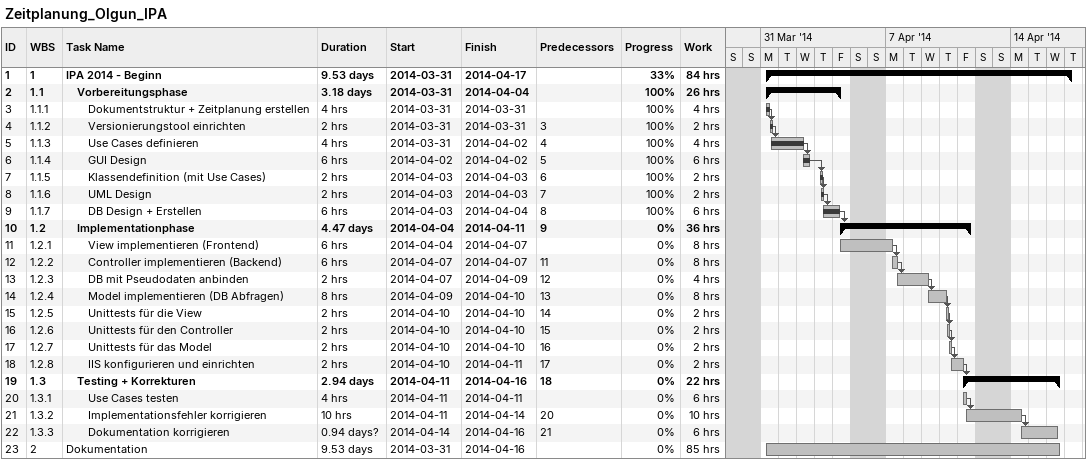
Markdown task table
Zeitplanung_Olgun_IPA

| ID | WBS | Task | Duration | Start | Finish | Predecessors | % complete | Work (h) |
|---|---|---|---|---|---|---|---|---|
| 1 | 1 | **IPA 2014 - Beginn** | 9.53d | 2014-03-31 | 2014-04-17 |  | 33 | 84 |
| 2 | 1.1 | **Vorbereitungsphase** | 3.18d | 2014-03-31 | 2014-04-04 |  | 100 | 26 |
| 3 | 1.1.1 | Dokumentstruktur + Zeitplanung erstellen | 4h | 2014-03-31 | 2014-03-31 |  | 100 | 4 |
| 4 | 1.1.2 | Versionierungstool einrichten | 2h | 2014-03-31 | 2014-03-31 | 3 | 100 | 2 |
| 5 | 1.1.3 | Use Cases definieren | 4h | 2014-03-31 | 2014-04-02 | 4 | 100 | 4 |
| 6 | 1.1.4 | GUI Design | 6h | 2014-04-02 | 2014-04-02 | 5 | 100 | 6 |
| 7 | 1.1.5 | Klassendefinition (mit Use Cases) | 2h | 2014-04-03 | 2014-04-03 | 6 | 100 | 2 |
| 8 | 1.1.6 | UML Design | 2h | 2014-04-03 | 2014-04-03 | 7 | 100 | 2 |
| 9 | 1.1.7 | DB Design + Erstellen | 6h | 2014-04-03 | 2014-04-04 | 8 | 100 | 6 |
| 10 | 1.2 | **Implementationphase** | 4.47d | 2014-04-04 | 2014-04-11 | 9 | 0 | 36 |
| 11 | 1.2.1 | View implementieren (Frontend) | 6h | 2014-04-04 | 2014-04-07 |  | 0 | 8 |
| 12 | 1.2.2 | Controller implementieren (Backend) | 6h | 2014-04-07 | 2014-04-07 | 11 | 0 | 8 |
| 13 | 1.2.3 | DB mit Pseudodaten anbinden | 2h | 2014-04-07 | 2014-04-09 | 12 | 0 | 4 |
| 14 | 1.2.4 | Model implementieren (DB Abfragen) | 8h | 2014-04-09 | 2014-04-10 | 13 | 0 | 8 |
| 15 | 1.2.5 | Unittests für die View | 2h | 2014-04-10 | 2014-04-10 | 14 | 0 | 2 |
| 16 | 1.2.6 | Unittests für den Controller | 2h | 2014-04-10 | 2014-04-10 | 15 | 0 | 2 |
| 17 | 1.2.7 | Unittests für das Model | 2h | 2014-04-10 | 2014-04-10 | 16 | 0 | 2 |
| 18 | 1.2.8 | IIS konfigurieren und einrichten | 2h | 2014-04-10 | 2014-04-11 | 17 | 0 | 2 |
| 19 | 1.3 | **Testing + Korrekturen** | 2.94d | 2014-04-11 | 2014-04-16 | 18 | 0 | 22 |
| 20 | 1.3.1 | Use Cases testen | 4h | 2014-04-11 | 2014-04-11 |  | 0 | 6 |
| 21 | 1.3.2 | Implementationsfehler korrigieren | 10h | 2014-04-11 | 2014-04-14 | 20 | 0 | 10 |
| 22 | 1.3.3 | Dokumentation korrigieren | 0.94d? | 2014-04-14 | 2014-04-16 | 21 | 0 | 6 |
| 23 | 2 | Dokumentation | 9.53d | 2014-03-31 | 2014-04-16 |  | 0 | 85 |
